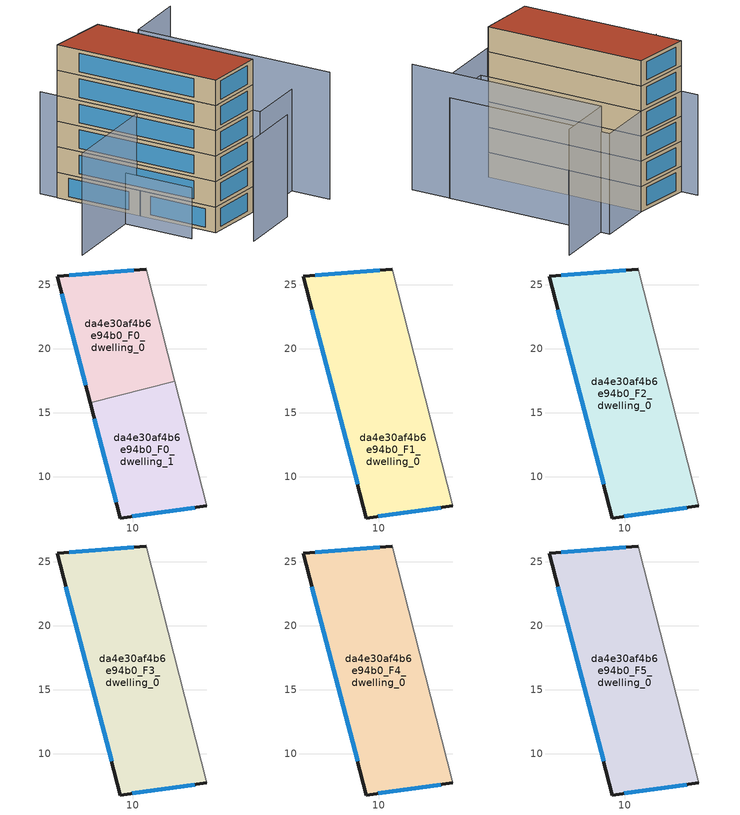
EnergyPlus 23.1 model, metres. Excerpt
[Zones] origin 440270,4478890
da4e30af4b6e94b0_F0_dwelling_0
 floor ground (EU_floor_Construction): 11.06,26.22 13.31,17.46 6.68,15.76 4.09,25.65 z0
 wall outside (EU_wall_Construction): 11.06,26.22 4.09,25.65 6.68,15.76 z0:3
 wall adiabatic (EU_wall_Construction): 13.31,17.46 11.06,26.22 z0:3
 wall to da4e30af4b6e94b0_F0_dwelling_1 (EU_wall_Construction): 6.68,15.76 13.31,17.46 z0:3
 window (EU_Window_Construction): 4.45,24.27 6.32,17.14 / 10.09,26.14 5.06,25.73 z0.42:2.58
da4e30af4b6e94b0_F0_dwelling_1
 floor ground (EU_floor_Construction): 13.31,17.46 15.82,7.7 9.04,6.76 6.68,15.76 z0
 wall outside (EU_wall_Construction): 6.68,15.76 9.04,6.76 15.82,7.7 z0:3
 wall adiabatic (EU_wall_Construction): 15.82,7.7 13.31,17.46 z0:3
 window (EU_Window_Construction): 9.98,6.89 14.87,7.57 / 7.01,14.51 8.71,8.01 z0.42:2.58
da4e30af4b6e94b0_F1_dwelling_0
 floor to da4e30af4b6e94b0_F0_dwelling_0 (EU_floor_Construction): 11.06,26.22 13.31,17.46 6.68,15.76 4.09,25.65 z3
 floor to da4e30af4b6e94b0_F0_dwelling_1 (EU_floor_Construction): 13.31,17.46 15.81,7.7 9.04,6.76 6.68,15.76 z3
 wall outside (EU_wall_Construction): 11.06,26.22 4.09,25.65 9.04,6.76 15.82,7.7 z3:6
 wall adiabatic (EU_wall_Construction): 15.82,7.7 11.06,26.22 z3:6
 window (EU_Window_Construction): 9.98,6.89 14.87,7.57 / 4.78,23.02 8.35,9.38 / 10.09,26.14 5.06,25.73 z3.42:5.58
da4e30af4b6e94b0_F2_dwelling_0
 floor to da4e30af4b6e94b0_F1_dwelling_0 (EU_floor_Construction): 11.06,26.22 15.81,7.7 9.04,6.76 4.09,25.65 z6
 wall outside (EU_wall_Construction): 11.06,26.22 4.09,25.65 9.04,6.76 15.82,7.7 z6:9
 wall adiabatic (EU_wall_Construction): 15.82,7.7 11.06,26.22 z6:9
 window (EU_Window_Construction): 9.98,6.89 14.87,7.57 / 4.78,23.02 8.35,9.38 / 10.09,26.14 5.06,25.73 z6.42:8.58
da4e30af4b6e94b0_F3_dwelling_0
 floor to da4e30af4b6e94b0_F2_dwelling_0 (EU_floor_Construction): 11.06,26.22 15.81,7.7 9.04,6.76 4.09,25.65 z9
 wall outside (EU_wall_Construction): 11.06,26.22 4.09,25.65 9.04,6.76 15.82,7.7 z9:12
 wall adiabatic (EU_wall_Construction): 15.82,7.7 11.06,26.22 z9:12
 window (EU_Window_Construction): 9.98,6.89 14.87,7.57 / 4.78,23.02 8.35,9.38 / 10.09,26.14 5.06,25.73 z9.42:11.58
da4e30af4b6e94b0_F4_dwelling_0
 floor to da4e30af4b6e94b0_F3_dwelling_0 (EU_floor_Construction): 11.06,26.22 15.81,7.7 9.04,6.76 4.09,25.65 z12
 wall outside (EU_wall_Construction): 11.06,26.22 4.09,25.65 9.04,6.76 15.82,7.7 z12:15
 wall adiabatic (EU_wall_Construction): 15.82,7.7 11.06,26.22 z12:15
 window (EU_Window_Construction): 9.98,6.89 14.87,7.57 / 4.78,23.02 8.35,9.38 / 10.09,26.14 5.06,25.73 z12.42:14.58
da4e30af4b6e94b0_F5_dwelling_0
 floor to da4e30af4b6e94b0_F4_dwelling_0 (EU_floor_Construction): 11.06,26.22 15.81,7.7 9.04,6.76 4.09,25.65 z15
 wall outside (EU_wall_Construction): 11.06,26.22 4.09,25.65 9.04,6.76 15.82,7.7 z15:18
 wall adiabatic (EU_wall_Construction): 15.82,7.7 11.06,26.22 z15:18
 window (EU_Window_Construction): 9.98,6.89 14.87,7.57 / 4.78,23.02 8.35,9.38 / 10.09,26.14 5.06,25.73 z15.42:17.58
 roof outside (EU_roof_Construction): 15.82,7.7 11.06,26.22 4.09,25.65 9.04,6.76 z18
shading: 10.23,2.25 17.53,4.16 / 3.6,27.69 6.59,16.12 / 6.59,16.12 -5.14,13.09 / 16.04,6.82 11.06,26.22 / 11.06,26.22 17.84,27.96 / 17.84,27.96 22.82,8.56 / 22.82,8.56 16.04,6.82 z0:12; 24.01,4.01 18.01,26.79 / 18.01,26.79 24.97,28.62 z0:15; 4.03,15.52 6.19,7.57 z0:6
[Building]
EU S2 Campaign: North Axis=0; Terrain=City; Solar Distribution=FullExterior
[Site:Location]
Madrid: Latitude=40.5; Longitude=-3.5; Time Zone=1; Elevation=609
[SizingPeriod:WeatherFileDays]
AnnualSizingPeriod: Begin Month=1; Begin Day of Month=1; End Month=12; End Day of Month=31; Day of Week for Start Day=Monday; Use Weather File Daylight Saving Period=No; Use Weather File Rain and Snow Indicators=No
[MATERIAL]
EU_InternalMass_Material: Roughness=MediumRough; Thickness=0.1; Conductivity=1; Density=1800; Specific Heat=900; Thermal Absorptance=0.9; Solar Absorptance=0.7; Visible Absorptance=0.7
[MATERIAL:NOMASS] Roughness=MediumRough; Thermal Absorptance=0.9; Solar Absorptance=0.7; Visible Absorptance=0.7
Name | Thermal Resistance
EU_wall_NoMass | 1.60022
EU_roof_NoMass | 1.57597
EU_floor_NoMass | 0.470652
[WINDOWMATERIAL:SIMPLEGLAZINGSYSTEM]
EU_Window_SimpleGlazing: UFactor=3.28802; Solar Heat Gain Coefficient=0.85; Visible Transmittance=0.85
[CONSTRUCTION]
EU_wall_Construction: EU_wall_NoMass
EU_roof_Construction: EU_roof_NoMass
EU_floor_Construction: EU_floor_NoMass
EU_InternalMass_Construction: EU_InternalMass_Material
EU_Window_Construction: EU_Window_SimpleGlazing
[ZONE] Type=1; Multiplier=1; Ceiling Height=autocalculate; Floor Area=autocalculate; Part of Total Floor Area=Yes
Name | Volume
da4e30af4b6e94b0_F0_dwelling_0 | 198.279
da4e30af4b6e94b0_F1_dwelling_0 | 396.569
da4e30af4b6e94b0_F2_dwelling_0; da4e30af4b6e94b0_F3_dwelling_0; da4e30af4b6e94b0_F4_dwelling_0; da4e30af4b6e94b0_F5_dwelling_0 | 396.583
da4e30af4b6e94b0_F0_dwelling_1 | 198.291
[INTERNALMASS] Construction=EU_InternalMass_Construction
Name | Zone or ZoneList | Surface Area
da4e30af4b6e94b0_F0_dwelling_0_EU_InternalMass | da4e30af4b6e94b0_F0_dwelling_0 | 66.0928
da4e30af4b6e94b0_F0_dwelling_1_EU_InternalMass | da4e30af4b6e94b0_F0_dwelling_1 | 66.097
da4e30af4b6e94b0_F1_dwelling_0_EU_InternalMass | da4e30af4b6e94b0_F1_dwelling_0 | 132.194
da4e30af4b6e94b0_F2_dwelling_0_EU_InternalMass | da4e30af4b6e94b0_F2_dwelling_0 | 132.194
da4e30af4b6e94b0_F3_dwelling_0_EU_InternalMass | da4e30af4b6e94b0_F3_dwelling_0 | 132.194
da4e30af4b6e94b0_F4_dwelling_0_EU_InternalMass | da4e30af4b6e94b0_F4_dwelling_0 | 132.194
da4e30af4b6e94b0_F5_dwelling_0_EU_InternalMass | da4e30af4b6e94b0_F5_dwelling_0 | 132.194
[OTHEREQUIPMENT] Fuel Type=Electricity; Design Level Calculation Method=Watts/Area; Power per Zone Floor Area=1; Fraction Latent=0; Fraction Radiant=0; Fraction Lost=0; Carbon Dioxide Generation Rate=0; EndUse Subcategory=EU_Step8_InternalGains
Name | Zone or ZoneList or Space or SpaceList | Schedule
EU_Step8_InternalGain_da4e30af4b6e94b0_F0_dwelling_0_f000 | da4e30af4b6e94b0_F0_dwelling_0 | EU_Step8_GainSchedule_da4e30af4b6e94b0_F0_dwelling_0_f000
EU_Step8_InternalGain_da4e30af4b6e94b0_F0_dwelling_1_f000 | da4e30af4b6e94b0_F0_dwelling_1 | EU_Step8_GainSchedule_da4e30af4b6e94b0_F0_dwelling_1_f000
EU_Step8_InternalGain_da4e30af4b6e94b0_F1_dwelling_0_f000 | da4e30af4b6e94b0_F1_dwelling_0 | EU_Step8_GainSchedule_da4e30af4b6e94b0_F1_dwelling_0_f000
EU_Step8_InternalGain_da4e30af4b6e94b0_F2_dwelling_0_f000 | da4e30af4b6e94b0_F2_dwelling_0 | EU_Step8_GainSchedule_da4e30af4b6e94b0_F2_dwelling_0_f000
EU_Step8_InternalGain_da4e30af4b6e94b0_F3_dwelling_0_f000 | da4e30af4b6e94b0_F3_dwelling_0 | EU_Step8_GainSchedule_da4e30af4b6e94b0_F3_dwelling_0_f000
EU_Step8_InternalGain_da4e30af4b6e94b0_F4_dwelling_0_f000 | da4e30af4b6e94b0_F4_dwelling_0 | EU_Step8_GainSchedule_da4e30af4b6e94b0_F4_dwelling_0_f000
EU_Step8_InternalGain_da4e30af4b6e94b0_F5_dwelling_0_f000 | da4e30af4b6e94b0_F5_dwelling_0 | EU_Step8_GainSchedule_da4e30af4b6e94b0_F5_dwelling_0_f000
[ZONEVENTILATION:DESIGNFLOWRATE] Schedule=EU_AlwaysOn; Design Flow Rate Calculation Method=AirChanges/Hour; Air Changes per Hour=0.480704; Ventilation Type=Natural; Fan Pressure Rise=0; Fan Total Efficiency=1; Constant Term Coefficient=1; Temperature Term Coefficient=0; Velocity Term Coefficient=0; Velocity Squared Term Coefficient=0; Minimum Indoor Temperature=-100; Maximum Indoor Temperature=100; Delta Temperature=-100; Minimum Outdoor Temperature=-100; Maximum Outdoor Temperature=100; Maximum Wind Speed=40
Name | Zone or ZoneList or Space or SpaceList
EU_ConstantAir_da4e30af4b6e94b0_F0_dwelling_0 | da4e30af4b6e94b0_F0_dwelling_0
EU_ConstantAir_da4e30af4b6e94b0_F0_dwelling_1 | da4e30af4b6e94b0_F0_dwelling_1
EU_ConstantAir_da4e30af4b6e94b0_F1_dwelling_0 | da4e30af4b6e94b0_F1_dwelling_0
EU_ConstantAir_da4e30af4b6e94b0_F2_dwelling_0 | da4e30af4b6e94b0_F2_dwelling_0
EU_ConstantAir_da4e30af4b6e94b0_F3_dwelling_0 | da4e30af4b6e94b0_F3_dwelling_0
EU_ConstantAir_da4e30af4b6e94b0_F4_dwelling_0 | da4e30af4b6e94b0_F4_dwelling_0
EU_ConstantAir_da4e30af4b6e94b0_F5_dwelling_0 | da4e30af4b6e94b0_F5_dwelling_0
[HVACTEMPLATE:THERMOSTAT] Constant Heating Setpoint=20; Constant Cooling Setpoint=50
EU_HeatOnly_da4e30af4b6e94b0_F0_dwelling_0; EU_HeatOnly_da4e30af4b6e94b0_F0_dwelling_1; EU_HeatOnly_da4e30af4b6e94b0_F1_dwelling_0; EU_HeatOnly_da4e30af4b6e94b0_F2_dwelling_0; EU_HeatOnly_da4e30af4b6e94b0_F3_dwelling_0; EU_HeatOnly_da4e30af4b6e94b0_F4_dwelling_0; EU_HeatOnly_da4e30af4b6e94b0_F5_dwelling_0
[HVACTEMPLATE:ZONE:IDEALLOADSAIRSYSTEM] System Availability Schedule=EU_AlwaysOn; Maximum Heating Supply Air Temperature=50; Minimum Cooling Supply Air Temperature=13; Maximum Heating Supply Air Humidity Ratio=0.0156; Minimum Cooling Supply Air Humidity Ratio=0.0077; Heating Limit=NoLimit; Cooling Limit=NoLimit; Heating Availability Schedule=EU_AlwaysOn; Cooling Availability Schedule=EU_CoolingOff; Dehumidification Control Type=ConstantSensibleHeatRatio; Cooling Sensible Heat Ratio=0.7; Dehumidification Setpoint=60; Humidification Control Type=None; Humidification Setpoint=30; Outdoor Air Method=None; Outdoor Air Flow Rate per Person=0.00944; Outdoor Air Flow Rate per Zone Floor Area=0; Outdoor Air Flow Rate per Zone=0; Demand Controlled Ventilation Type=None; Outdoor Air Economizer Type=NoEconomizer; Heat Recovery Type=None; Sensible Heat Recovery Effectiveness=0.7; Latent Heat Recovery Effectiveness=0.65
Name | Template Thermostat
da4e30af4b6e94b0_F0_dwelling_0 | EU_HeatOnly_da4e30af4b6e94b0_F0_dwelling_0
da4e30af4b6e94b0_F0_dwelling_1 | EU_HeatOnly_da4e30af4b6e94b0_F0_dwelling_1
da4e30af4b6e94b0_F1_dwelling_0 | EU_HeatOnly_da4e30af4b6e94b0_F1_dwelling_0
da4e30af4b6e94b0_F2_dwelling_0 | EU_HeatOnly_da4e30af4b6e94b0_F2_dwelling_0
da4e30af4b6e94b0_F3_dwelling_0 | EU_HeatOnly_da4e30af4b6e94b0_F3_dwelling_0
da4e30af4b6e94b0_F4_dwelling_0 | EU_HeatOnly_da4e30af4b6e94b0_F4_dwelling_0
da4e30af4b6e94b0_F5_dwelling_0 | EU_HeatOnly_da4e30af4b6e94b0_F5_dwelling_0
[SIZING:ZONE] Zone Cooling Design Supply Air Temperature Input Method=SupplyAirTemperature; Zone Cooling Design Supply Air Temperature=13; Zone Heating Design Supply Air Temperature Input Method=SupplyAirTemperature; Zone Heating Design Supply Air Temperature=50; Zone Cooling Design Supply Air Humidity Ratio=0.008; Zone Heating Design Supply Air Humidity Ratio=0.008; Cooling Design Air Flow Method=DesignDay; Cooling Design Air Flow Rate=0; Cooling Minimum Air Flow per Zone Floor Area=0.000762; Cooling Minimum Air Flow=0; Cooling Minimum Air Flow Fraction=0.2; Heating Design Air Flow Method=DesignDay; Heating Design Air Flow Rate=0; Heating Maximum Air Flow per Zone Floor Area=0.002032; Heating Maximum Air Flow=0.141576; Heating Maximum Air Flow Fraction=0.3; Account for Dedicated Outdoor Air System=No; Dedicated Outdoor Air System Control Strategy=NeutralSupplyAir; Dedicated Outdoor Air Low Setpoint Temperature for Design=autosize; Dedicated Outdoor Air High Setpoint Temperature for Design=autosize; Zone Load Sizing Method=Sensible Load Only No Latent Load; Zone Latent Cooling Design Supply Air Humidity Ratio Input Method=HumidityRatioDifference; Zone Cooling Design Supply Air Humidity Ratio Difference=0.005; Zone Latent Heating Design Supply Air Humidity Ratio Input Method=HumidityRatioDifference; Zone Humidification Design Supply Air Humidity Ratio Difference=0.005
da4e30af4b6e94b0_F0_dwelling_0; da4e30af4b6e94b0_F0_dwelling_1; da4e30af4b6e94b0_F1_dwelling_0; da4e30af4b6e94b0_F2_dwelling_0; da4e30af4b6e94b0_F3_dwelling_0; da4e30af4b6e94b0_F4_dwelling_0; da4e30af4b6e94b0_F5_dwelling_0
[SCHEDULE:CONSTANT]
Name | Hourly Value
EU_AlwaysOn | 1
EU_CoolingOff | 0
[SCHEDULE:FILE] Column Number=1; Rows to Skip at Top=0; Number of Hours of Data=8760; Column Separator=Comma; Interpolate to Timestep=No; Minutes per Item=60; Adjust Schedule for Daylight Savings=Yes
Name | File
EU_Step8_GainSchedule_da4e30af4b6e94b0_F0_dwelling_0_f000 | ../../schedules/da4e30af4b6e94b0/da4e30af4b6e94b0_F0_dwelling_0_f000_gain.csv
EU_Step8_GainSchedule_da4e30af4b6e94b0_F0_dwelling_1_f000 | ../../schedules/da4e30af4b6e94b0/da4e30af4b6e94b0_F0_dwelling_1_f000_gain.csv
EU_Step8_GainSchedule_da4e30af4b6e94b0_F1_dwelling_0_f000 | ../../schedules/da4e30af4b6e94b0/da4e30af4b6e94b0_F1_dwelling_0_f000_gain.csv
EU_Step8_GainSchedule_da4e30af4b6e94b0_F2_dwelling_0_f000 | ../../schedules/da4e30af4b6e94b0/da4e30af4b6e94b0_F2_dwelling_0_f000_gain.csv
EU_Step8_GainSchedule_da4e30af4b6e94b0_F3_dwelling_0_f000 | ../../schedules/da4e30af4b6e94b0/da4e30af4b6e94b0_F3_dwelling_0_f000_gain.csv
EU_Step8_GainSchedule_da4e30af4b6e94b0_F4_dwelling_0_f000 | ../../schedules/da4e30af4b6e94b0/da4e30af4b6e94b0_F4_dwelling_0_f000_gain.csv
EU_Step8_GainSchedule_da4e30af4b6e94b0_F5_dwelling_0_f000 | ../../schedules/da4e30af4b6e94b0/da4e30af4b6e94b0_F5_dwelling_0_f000_gain.csv
